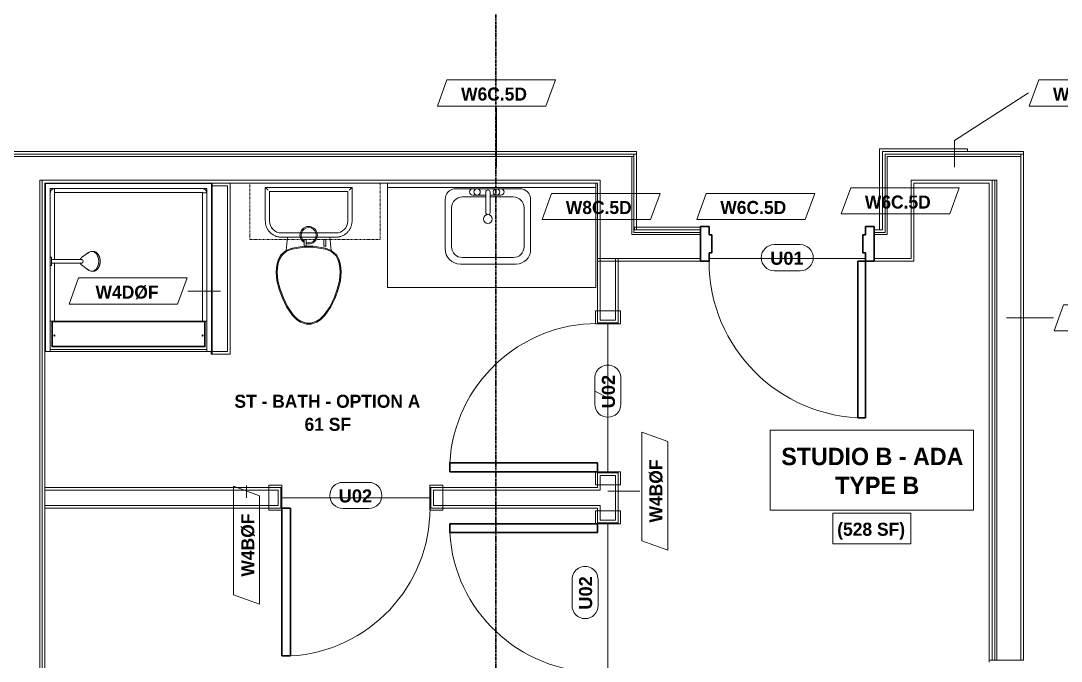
# Model space of a CAD drawing. Header units: inches. Extents: x -4058 to -1781, y 9814 to 12264.
# Drawn here: x -2936.6 to -2697.2, y 10263.5 to 10410.7 of the extents above; entities that cross this region are included whole.
import ezdxf

# ---------------------------------------------------------------- set-up
doc = ezdxf.new("R2010")
doc.units = ezdxf.units.IN
doc.header["$MEASUREMENT"] = 0
doc.linetypes.add('Dash', pattern=[0.25, 0.125, -0.125])
doc.linetypes.add('Grid Line 1_2_', pattern=[0.875, 0.5, -0.125, 0.125, -0.125])
for name, color, linetype, lineweight in [('0-1', 7, 'Continuous', 5), ('0-2', 7, 'Continuous', 9), ('A-AREA-IDEN', 2, 'Continuous', 9), ('A-DOOR-1', 7, 'Continuous', 9), ('A-DOOR-2', 10, 'Continuous', 30), ('A-DOOR-3', 31, 'Continuous', 9), ('A-DOOR-4', 31, 'Continuous', 30), ('A-DOOR-FRAM-2', 10, 'Continuous', 30), ('A-DOOR-IDEN', 31, 'Continuous', 9), ('A-FLOR-2', 192, 'Continuous', 9), ('A-WALL', 113, 'Continuous', 18), ('A-WALL-2', 250, 'Continuous', 18), ('A-WALL-3', 113, 'Continuous', 9), ('A-WALL-IDEN', 211, 'Continuous', 9), ('I-WALL-1', 7, 'Continuous', 9), ('P-SANR-FIXT', 6, 'Continuous', 9), ('Q-CASE', 31, 'Continuous', 9), ('Q-CASE-3', 31, 'Dash', 9), ('S-GRID-1', 1, 'Grid Line 1_2_', 30)]:
    doc.layers.add(name, color=color, linetype=linetype, lineweight=lineweight)
doc.styles.add('Arial_B', font='arialbd.ttf', dxfattribs={"height": 3})
doc.styles.add('Century Gothic_B', font='GOTHICB.TTF', dxfattribs={"height": 4})
doc.styles.add('Century Gothic_B_1', font='GOTHICB.TTF', dxfattribs={"height": 3})

# ---------------------------------------------------------------- blocks, each defined once
blk = doc.blocks.new('HOLLOW METAL - UNIT DOOR-2191977-UNIT PLANS - 1ST FLOOR')
at = {"layer": 'A-DOOR-1'}
blk.add_arc((18, -3.875), 36, 180, 270, dxfattribs=at)
at = {"layer": 'A-DOOR-2'}
for p, q in [((16.25, -3.875), (18, -3.875)), ((16.25, -39.875), (16.25, -3.875)), ((18, -3.875), (18, -39.875)), ((18, -39.875), (16.25, -39.875))]:
    blk.add_line(p, q, dxfattribs=at)
at = {"layer": 'A-DOOR-FRAM-2'}
for p, q in [((-20, 4.125), (-18, 4.125)), ((-20, -3.875), (-20, 4.125)), ((-18, 4.125), (-18, 2.1875)), ((18, 4.125), (20, 4.125)), ((18, 2.1875), (18, 4.125)), ((20, 4.125), (20, -3.875)), ((-18, 2.1875), (-17.375, 2.1875)), ((-17.375, 2.1875), (-17.375, -1.9375)), ((17.375, 2.1875), (18, 2.1875)), ((17.375, -1.9375), (17.375, 2.1875)), ((-18, -1.9375), (-18, -3.875)), ((-17.375, -1.9375), (-18, -1.9375)), ((18, -1.9375), (17.375, -1.9375)), ((18, -3.875), (18, -1.9375)), ((-18, -3.875), (-20, -3.875)), ((20, -3.875), (18, -3.875))]:
    blk.add_line(p, q, dxfattribs=at)
blk = doc.blocks.new('CTR - 1st Phase - Common Walls_rvt-1-UNIT PLANS - 1ST FLOOR')
at = {"layer": 'A-WALL-2'}
for p, q in [((-3067.15, 10380.04), (-2803.9, 10380.04)), ((-3067.15, 10379.54), (-2803.9, 10379.54)), ((-2803.9, 10380.04), (-2795.52, 10380.04)), ((-2803.9, 10379.54), (-2803.27, 10379.54)), ((-2803.27, 10379.54), (-2796.02, 10379.54)), ((-2796.02, 10379.54), (-2795.52, 10379.54)), ((-2796.02, 10379.54), (-2796.02, 10361.54)), ((-2795.52, 10380.04), (-2794.9, 10380.04)), ((-2795.52, 10380.04), (-2795.52, 10379.54)), ((-2795.52, 10380.04), (-2795.52, 10379.54)), ((-2795.52, 10379.54), (-2795.52, 10362.66)), ((-2737.74, 10380.04), (-2737.24, 10380.04)), ((-2737.74, 10362.04), (-2737.74, 10380.04)), ((-2737.24, 10380.04), (-2731.11, 10380.04)), ((-2737.24, 10379.54), (-2731.74, 10379.54)), ((-2737.24, 10361.54), (-2737.24, 10379.54)), ((-2731.74, 10379.54), (-2731.11, 10379.54)), ((-2731.11, 10380.04), (-2713.75, 10380.04)), ((-2731.11, 10379.54), (-2713.75, 10379.54)), ((-2713.75, 10380.04), (-2706.5, 10380.04)), ((-2713.75, 10379.54), (-2712, 10379.54)), ((-2712, 10379.54), (-2706.5, 10379.54)), ((-2706.5, 10380.04), (-2706.5, 10379.54)), ((-2706.5, 10380.04), (-2705.87, 10380.04)), ((-2706.5, 10380.04), (-2706.5, 10379.54)), ((-2706.5, 10379.54), (-2706.5, 10263.71)), ((-2932.21, 10374.04), (-2931.71, 10374.04)), ((-2932.21, 10373.41), (-2932.21, 10374.04)), ((-2932.21, 10374.04), (-2931.71, 10374.04)), ((-2931.71, 10373.41), (-2931.71, 10374.04)), ((-2931.71, 10374.04), (-2803.9, 10374.04)), ((-2803.9, 10374.04), (-2803.27, 10374.04)), ((-2803.27, 10374.04), (-2803.27, 10356.04)), ((-2731.74, 10374.04), (-2731.11, 10374.04)), ((-2731.74, 10356.04), (-2731.74, 10374.04)), ((-2731.11, 10374.04), (-2713.75, 10374.04)), ((-2713.75, 10374.04), (-2713.12, 10374.04)), ((-2713.12, 10374.04), (-2713.12, 10263.71)), ((-2713.12, 10374.04), (-2712.5, 10374.04)), ((-2712.5, 10374.04), (-2712.5, 10263.71)), ((-2712.5, 10374.04), (-2712, 10374.04)), ((-2712, 10374.04), (-2712, 10263.71)), ((-2932.21, 10017.09), (-2932.21, 10373.41)), ((-2931.71, 10017.09), (-2931.71, 10373.41)), ((-2794.9, 10362.66), (-2795.52, 10362.66)), ((-2795.52, 10362.04), (-2795.52, 10362.66)), ((-2795.52, 10362.66), (-2795.52, 10362.04)), ((-2794.9, 10362.04), (-2795.52, 10362.04)), ((-2780.24, 10362.04), (-2794.9, 10362.04)), ((-2738.36, 10362.04), (-2740.24, 10362.04)), ((-2737.74, 10362.04), (-2738.36, 10362.04)), ((-2795.52, 10361.54), (-2796.02, 10361.54)), ((-2794.9, 10361.54), (-2795.52, 10361.54)), ((-2780.24, 10361.54), (-2794.9, 10361.54)), ((-2738.36, 10361.54), (-2740.24, 10361.54)), ((-2737.74, 10361.54), (-2738.36, 10361.54)), ((-2737.24, 10361.54), (-2737.74, 10361.54)), ((-2796.02, 10356.04), (-2803.27, 10356.04)), ((-2794.9, 10356.04), (-2796.02, 10356.04)), ((-2780.24, 10356.04), (-2794.9, 10356.04)), ((-2738.36, 10356.04), (-2740.24, 10356.04)), ((-2737.24, 10356.04), (-2738.36, 10356.04)), ((-2731.74, 10356.04), (-2737.24, 10356.04))]:
    blk.add_line(p, q, dxfattribs=at)
at = {"layer": 'I-WALL-1'}
for p, q in [((-2738.99, 10381.29), (-2738.99, 10362.66)), ((-2738.36, 10381.29), (-2738.99, 10381.29)), ((-2718.77, 10381.29), (-2738.36, 10381.29)), ((-2718.77, 10380.66), (-2718.77, 10381.29)), ((-2803.9, 10380.66), (-3067.15, 10380.66)), ((-2794.9, 10380.66), (-2803.9, 10380.66)), ((-2794.9, 10380.04), (-2794.9, 10380.66)), ((-2794.9, 10362.66), (-2794.9, 10380.04)), ((-2738.36, 10380.66), (-2738.36, 10362.66)), ((-2737.74, 10380.66), (-2738.36, 10380.66)), ((-2738.36, 10380.66), (-2718.77, 10380.66)), ((-2738.36, 10362.66), (-2738.36, 10380.66)), ((-2731.11, 10380.66), (-2737.74, 10380.66)), ((-2713.75, 10380.66), (-2731.11, 10380.66)), ((-2705.87, 10380.66), (-2713.75, 10380.66)), ((-2705.87, 10380.04), (-2705.87, 10380.66)), ((-2705.87, 10263.71), (-2705.87, 10380.04)), ((-2892.59, 10373.41), (-2803.9, 10373.41)), ((-2803.9, 10373.41), (-2803.9, 10355.41)), ((-2731.11, 10373.41), (-2713.75, 10373.41)), ((-2731.11, 10355.41), (-2731.11, 10373.41)), ((-2713.75, 10373.41), (-2713.75, 10263.71)), ((-2780.24, 10363.29), (-2795.4, 10363.29)), ((-2795.4, 10363.29), (-2795.4, 10362.66)), ((-2795.4, 10362.66), (-2780.24, 10362.66)), ((-2780.24, 10362.66), (-2794.9, 10362.66)), ((-2738.36, 10362.66), (-2740.24, 10362.66)), ((-2738.99, 10362.66), (-2738.36, 10362.66)), ((-2803.9, 10355.41), (-2803.27, 10355.41)), ((-2803.27, 10355.41), (-2794.9, 10355.41)), ((-2794.9, 10355.41), (-2780.24, 10355.41)), ((-2740.24, 10355.41), (-2738.36, 10355.41)), ((-2738.36, 10355.41), (-2731.74, 10355.41)), ((-2731.74, 10355.41), (-2731.11, 10355.41)), ((-2931.09, 10017.09), (-2931.09, 10334.66)), ((-2713.75, 10263.71), (-2705.87, 10263.71))]:
    blk.add_line(p, q, dxfattribs=at)
at = {"layer": '0-2'}
blk.add_blockref('HOLLOW METAL - UNIT DOOR-2191977-UNIT PLANS - 1ST FLOOR', (-2760.24, 10359.29), dxfattribs=at)
blk = doc.blocks.new('CTR - 1st Phase - Structure_rvt-1-UNIT PLANS - 1ST FLOOR')
at = {"layer": 'S-GRID-1'}
blk.add_line((-2827.32, 9814.03), (-2827.32, 12247.5), dxfattribs=at)
blk = doc.blocks.new('SWING - SINGLE - FLUSH - SWING - FLUSH - 2-10 x 6-8 - PRIVACY-4346066-UNIT PLANS - 1ST FLOOR')
at = {"layer": 'A-DOOR-3'}
for p, q in [((-17, 2.87), (-20, 2.87)), ((-20, 2.87), (-20, -2.38)), ((-17, -2.38), (-17, 2.87)), ((20, 2.87), (17, 2.87)), ((17, 2.87), (17, -2.38)), ((20, -2.38), (20, 2.87)), ((-20, -2.38), (-17, -2.38)), ((-17, -2.38), (-20, -2.38)), ((-20, -2.38), (-20, -2.88)), ((-17, -2.88), (-17, -2.38)), ((17, -2.38), (20, -2.38)), ((20, -2.38), (17, -2.38)), ((17, -2.38), (17, -2.88)), ((20, -2.88), (20, -2.38)), ((-20, -2.88), (-17, -2.88)), ((17, -2.88), (20, -2.88))]:
    blk.add_line(p, q, dxfattribs=at)
blk.add_arc((17, 2.37), 34.07, 93.3657, 180, dxfattribs=at)
at = {"layer": 'A-DOOR-4'}
for p, q in [((15, 2.37), (15, 36.38)), ((17, 36.38), (15, 36.38)), ((17, 2.37), (17, 36.38)), ((17, 2.37), (15, 2.37))]:
    blk.add_line(p, q, dxfattribs=at)
blk = doc.blocks.new('SWING - SINGLE - FLUSH - SWING - FLUSH - 2-10 x 6-8 - PRIVACY-4346067-UNIT PLANS - 1ST FLOOR')
at = {"layer": 'A-DOOR-3'}
for p, q in [((-17, 2.87), (-20, 2.87)), ((-20, 2.87), (-20, -2.38)), ((-17, -2.38), (-17, 2.87)), ((20, 2.87), (17, 2.87)), ((17, 2.87), (17, -2.38)), ((20, -2.38), (20, 2.87)), ((-20, -2.38), (-17, -2.38)), ((-17, -2.38), (-20, -2.38)), ((-20, -2.38), (-20, -2.88)), ((-17, -2.88), (-17, -2.38)), ((17, -2.38), (20, -2.38)), ((20, -2.38), (17, -2.38)), ((17, -2.38), (17, -2.88)), ((20, -2.88), (20, -2.38)), ((-20, -2.88), (-17, -2.88)), ((17, -2.88), (20, -2.88))]:
    blk.add_line(p, q, dxfattribs=at)
blk.add_arc((17, 2.37), 34.07, 93.3657, 180, dxfattribs=at)
at = {"layer": 'A-DOOR-4'}
for p, q in [((15, 2.37), (15, 36.38)), ((17, 36.38), (15, 36.38)), ((17, 2.37), (17, 36.38)), ((17, 2.37), (15, 2.37))]:
    blk.add_line(p, q, dxfattribs=at)
blk = doc.blocks.new('M_Sink Vanity-Square - 500 x 440mm-1352614-UNIT PLANS - 1ST FLOOR')
at = {"layer": 'P-SANR-FIXT'}
for p, q in [((7.96, 7.09), (-6.72, 7.09)), ((0.12, 5.22), (-5.22, 5.22)), ((3.62, 7.09), (-2.88, 7.09)), ((-2.88, 5.59), (0.12, 5.59)), ((0.12, 6.33), (0.12, 1.59)), ((1.12, 6.33), (1.12, 1.59)), ((1.12, 5.59), (3.62, 5.59)), ((6.46, 5.22), (1.12, 5.22)), ((-9.22, 4.59), (-9.22, -6.73)), ((-7.72, 2.72), (-7.72, -6.23)), ((8.96, -6.23), (8.96, 2.72)), ((10.46, -6.91), (10.46, 4.59)), ((-5.22, -8.73), (6.46, -8.73)), ((-5.72, -10.23), (7.14, -10.23))]:
    blk.add_line(p, q, dxfattribs=at)
for centre, radius, start, end in [((-6.72, 4.59), 2.5, 90, 180), ((-5.22, 2.72), 2.5, 90, 180), ((-2.88, 6.34), 0.75, 90, 270), ((-1.88, 6.34), 0.75, 360, 180), ((-1.88, 6.34), 0.75, 180, 0), ((0.62, 6.33), 0.5, 360, 180), ((2.62, 6.34), 0.75, 360, 180), ((2.62, 6.34), 0.75, 180, 360), ((3.62, 6.34), 0.75, 270, 90), ((6.46, 2.72), 2.5, 0, 90), ((7.96, 4.59), 2.5, 360, 90), ((0.62, 0.13), 1, 360, 180), ((0.62, 0.13), 1, 180, 0), ((0.62, 1.59), 0.5, 180, 0), ((-5.72, -6.73), 3.5, 180, 270), ((-5.22, -6.23), 2.5, 180, 270), ((6.46, -6.23), 2.5, 270, 0), ((7.14, -6.91), 3.32, 270, 0)]:
    blk.add_arc(centre, radius, start, end, dxfattribs=at)
blk = doc.blocks.new('Toilet-Domestic-3D - Toilet-Domestic-3D-V38-UNIT PLANS - 1ST FLOOR')
at = {"layer": 'P-SANR-FIXT'}
for p, q in [((-0.5, 12), (-1.87, 11.5)), ((-0.46, 11.75), (-0.5, 12)), ((0.5, 12), (-0.5, 12)), ((0.46, 11.75), (0.5, 12)), ((1.87, 11.5), (0.5, 12)), ((-3.74, 10), (-5.13, 8)), ((-3.55, 9.84), (-4.91, 7.88)), ((-2.74, 11), (-3.74, 10)), ((-3.55, 9.84), (-3.74, 10)), ((-2.59, 10.8), (-3.55, 9.84)), ((-1.87, 11.5), (-2.74, 11)), ((-2.59, 10.8), (-2.74, 11)), ((-1.77, 11.27), (-2.59, 10.8)), ((-1.77, 11.27), (-1.87, 11.5)), ((-0.46, 11.75), (-1.77, 11.27)), ((0.46, 11.75), (-0.46, 11.75)), ((1.77, 11.27), (0.46, 11.75)), ((1.77, 11.27), (1.87, 11.5)), ((2.59, 10.8), (1.77, 11.27)), ((2.74, 11), (1.87, 11.5)), ((2.59, 10.8), (2.74, 11)), ((3.55, 9.84), (2.59, 10.8)), ((3.74, 10), (2.74, 11)), ((3.55, 9.84), (3.74, 10)), ((4.91, 7.88), (3.55, 9.84)), ((5.13, 8), (3.74, 10)), ((-5.13, 8), (-6.06, 6)), ((-4.91, 7.88), (-5.83, 5.9)), ((-4.91, 7.88), (-5.13, 8)), ((4.91, 7.88), (5.13, 8)), ((5.83, 5.9), (4.91, 7.88)), ((6.06, 6), (5.13, 8)), ((-6.06, 6), (-6.79, 4)), ((-5.83, 5.9), (-6.55, 3.92)), ((-5.83, 5.9), (-6.06, 6)), ((5.83, 5.9), (6.06, 6)), ((6.55, 3.92), (5.83, 5.9)), ((6.79, 4), (6.06, 6)), ((-6.79, 4), (-7.33, 1.99)), ((-6.55, 3.92), (-7.08, 1.95)), ((-6.55, 3.92), (-6.79, 4)), ((6.55, 3.92), (6.79, 4)), ((7.08, 1.95), (6.55, 3.92)), ((7.33, 1.99), (6.79, 4)), ((-7.33, 1.99), (-7.5, 0)), ((-7.08, 1.95), (-7.33, 1.99)), ((-7.08, 1.95), (-7.25, 0)), ((7.08, 1.95), (7.33, 1.99)), ((7.25, 0), (7.08, 1.95)), ((7.5, 0), (7.33, 1.99)), ((-7.25, 0), (-7.5, 0)), ((-7.5, 0), (-7.41, -1)), ((-7.16, -0.96), (-7.41, -1)), ((-7.41, -1), (-7.24, -2)), ((-7.25, 0), (-7.16, -0.96)), ((-6.99, -1.95), (-7.24, -2)), ((-7.24, -2), (-6.97, -3)), ((-7.16, -0.96), (-6.99, -1.95)), ((-6.99, -1.95), (-6.73, -2.9)), ((6.73, -2.9), (6.99, -1.95)), ((6.97, -3), (7.24, -2)), ((6.99, -1.95), (7.16, -0.96)), ((6.99, -1.95), (7.24, -2)), ((7.16, -0.96), (7.25, 0)), ((7.16, -0.96), (7.41, -1)), ((7.24, -2), (7.41, -1)), ((7.25, 0), (7.5, 0)), ((7.41, -1), (7.5, 0)), ((-6.73, -2.9), (-6.97, -3)), ((-6.97, -3), (-6.4, -4)), ((-6.73, -2.9), (-6.21, -3.84)), ((-6.4, -4), (-6.21, -3.84)), ((-6.4, -4), (-5.21, -5)), ((-6.21, -3.84), (-5.08, -4.78)), ((-5.08, -4.78), (-5.21, -5)), ((-5.08, -4.78), (-3.77, -5.26)), ((3.77, -5.26), (5.08, -4.78)), ((5.08, -4.78), (6.21, -3.84)), ((5.08, -4.78), (5.21, -5)), ((5.21, -5), (6.4, -4)), ((6.21, -3.84), (6.73, -2.9)), ((6.21, -3.84), (6.4, -4)), ((6.4, -4), (6.97, -3)), ((6.73, -2.9), (6.97, -3)), ((-5.21, -5), (-4.86, -8.02)), ((-5.21, -5), (-3.84, -5.5)), ((-3.77, -5.26), (-3.84, -5.5)), ((-3.84, -5.5), (-1, -6)), ((-3.77, -5.26), (-0.98, -5.75)), ((-0.98, -5.75), (-1, -6)), ((-1, -6), (0.56, -6)), ((-0.98, -5.75), (0.98, -5.75)), ((0.98, -5.75), (3.77, -5.26)), ((0.98, -5.75), (1, -5.98)), ((1.05, -5.99), (3.84, -5.5)), ((3.77, -5.26), (3.84, -5.5)), ((3.84, -5.5), (5.21, -5)), ((4.86, -8.02), (5.21, -5)), ((6.25, -8.02), (-6.25, -8.02)), ((6.25, -9), (-6.25, -9)), ((6.25, -9), (-6.25, -9)), ((-9.98, -11.75), (-9.98, -19.48)), ((-9, -11.75), (-9, -18.5)), ((-9, -11.75), (-9, -18.5)), ((9, -18.5), (9, -11.75)), ((9, -18.5), (9, -11.75)), ((9.98, -19.48), (9.98, -11.75)), ((-9, -18.5), (9, -18.5)), ((-9, -18.5), (9, -18.5)), ((-9.98, -19.48), (-9.86, -19.36)), ((-9.98, -19.48), (9.98, -19.48)), ((9.86, -19.36), (9.98, -19.48))]:
    blk.add_line(p, q, dxfattribs=at)
at = {"layer": 'P-SANR-FIXT', "flags": 128}
for points in [[(-6.25, -8.02), (-6.4, -8.03), (-6.55, -8.03), (-6.7, -8.05), (-6.84, -8.07), (-6.99, -8.1), (-7.14, -8.13), (-7.28, -8.17), (-7.42, -8.21), (-7.56, -8.26), (-7.7, -8.32), (-7.84, -8.38), (-7.97, -8.44), (-8.1, -8.52), (-8.23, -8.59), (-8.35, -8.67), (-8.48, -8.76), (-8.59, -8.85), (-8.71, -8.95), (-8.82, -9.05), (-8.92, -9.15), (-9.03, -9.26), (-9.12, -9.38), (-9.22, -9.49), (-9.3, -9.61), (-9.39, -9.74), (-9.46, -9.86), (-9.54, -9.99), (-9.6, -10.13), (-9.67, -10.26), (-9.72, -10.4), (-9.78, -10.54), (-9.82, -10.68), (-9.86, -10.83), (-9.89, -10.97), (-9.92, -11.12), (-9.95, -11.26), (-9.96, -11.41), (-9.97, -11.56), (-9.98, -11.71), (-9.98, -11.75)], [(9.98, -11.75), (9.97, -11.6), (9.97, -11.45), (9.95, -11.3), (9.93, -11.16), (9.9, -11.01), (9.87, -10.86), (9.83, -10.72), (9.79, -10.58), (9.74, -10.44), (9.68, -10.3), (9.62, -10.16), (9.56, -10.03), (9.48, -9.9), (9.41, -9.77), (9.33, -9.65), (9.24, -9.52), (9.15, -9.41), (9.05, -9.29), (8.95, -9.18), (8.85, -9.08), (8.74, -8.97), (8.62, -8.88), (8.51, -8.78), (8.39, -8.7), (8.26, -8.61), (8.14, -8.54), (8.01, -8.46), (7.87, -8.4), (7.74, -8.33), (7.6, -8.28), (7.46, -8.22), (7.32, -8.18), (7.17, -8.14), (7.03, -8.11), (6.88, -8.08), (6.74, -8.05), (6.59, -8.04), (6.44, -8.03), (6.29, -8.02), (6.25, -8.02)]]:
    blk.add_lwpolyline(points, dxfattribs=at)
at = {"layer": 'P-SANR-FIXT'}
for centre, radius, start, end in [((0, -8.48), 2, 73.137, 0), ((0, -8.48), 1.75, 70.983, 0), ((0, -8.48), 2, 0, 57.9286), ((0, -8.48), 1.75, 0, 51.2446), ((-6.25, -11.75), 2.75, 90, 180), ((-6.25, -11.75), 2.75, 90, 180), ((6.25, -11.75), 2.75, 0, 90), ((6.25, -11.75), 2.75, 360, 90)]:
    blk.add_arc(centre, radius, start, end, dxfattribs=at)
for points, knots in [([(-9.86, -19.36), (-9.86, -19.36), (-9.85, -19.35), (-9.82, -19.32), (-9.8, -19.3), (-9.78, -19.28), (-9.75, -19.25), (-9.71, -19.21), (-9.66, -19.16), (-9.6, -19.1), (-9.55, -19.05), (-9.47, -18.97), (-9.41, -18.91), (-9.37, -18.87)], [0, 0, 0, 0, 0.166667, 0.25, 0.291667, 0.333333, 0.416667, 0.5, 0.583333, 0.666667, 0.75, 0.833333, 1, 1, 1, 1]), ([(9.37, -18.87), (9.41, -18.91), (9.47, -18.97), (9.55, -19.05), (9.6, -19.1), (9.66, -19.16), (9.71, -19.21), (9.75, -19.25), (9.78, -19.28), (9.8, -19.3), (9.82, -19.32), (9.85, -19.35), (9.86, -19.36), (9.86, -19.36)], [-1, -1, -1, -1, -0.833333, -0.75, -0.666667, -0.583333, -0.5, -0.416667, -0.333333, -0.291667, -0.25, -0.166667, 0, 0, 0, 0])]:
    blk.add_open_spline(points, degree=3, knots=knots, dxfattribs=at)
for points in [[(-9.98, -19.48), (-9.98, -19.48), (-9.98, -19.48), (-9.98, -19.48)], [(9.98, -19.48), (9.98, -19.48), (9.98, -19.48), (9.98, -19.48)]]:
    blk.add_open_spline(points, degree=3, dxfattribs=at)
blk = doc.blocks.new('Bath Vanity - Bath Vanity 48_-2551079-UNIT PLANS - 1ST FLOOR')
at = {"layer": 'Q-CASE'}
for p, q in [((-23.26, -1), (-23.26, -24)), ((24.74, -24), (24.74, -1)), ((-23.26, -24), (24.74, -24))]:
    blk.add_line(p, q, dxfattribs=at)
blk = doc.blocks.new('BATHROOM MIRROR - BATHROOM MIRROR 48_-3124766-UNIT PLANS - 1ST FLOOR')
at = {"layer": 'Q-CASE'}
for p, q in [((24.74, 24), (-23.26, 24)), ((-23.26, 23), (-23.26, 24)), ((24.74, 24), (24.74, 23)), ((-23.26, 23), (24.74, 23))]:
    blk.add_line(p, q, dxfattribs=at)
blk = doc.blocks.new('300 Series Wall Hung Cabinet_326 - 30_-2909952-UNIT PLANS - 1ST FLOOR')
at = {"layer": 'Q-CASE'}
for p, q in [((-2.5, -13.19), (-2.01, -13.19)), ((-2.5, -13.19), (-2.5, -14.69)), ((-2.01, -14.69), (-2.01, -13.19)), ((2, -13.19), (2.49, -13.19)), ((2, -13.19), (2, -14.69)), ((2.49, -14.69), (2.49, -13.19)), ((-2.5, -14.69), (-2.01, -14.69)), ((2, -14.69), (2.49, -14.69))]:
    blk.add_line(p, q, dxfattribs=at)
at = {"layer": 'Q-CASE-3'}
for p, q in [((15, -0.19), (-15, -0.19)), ((-15, -0.19), (-15, -13.19)), ((15, -13.19), (15, -0.19)), ((-15, -13.19), (15, -13.19))]:
    blk.add_line(p, q, dxfattribs=at)
blk = doc.blocks.new('SWING - SINGLE - FLUSH - SWING - FLUSH - 2-10 x 6-8 - PRIVACY-4346070-UNIT PLANS - 1ST FLOOR')
at = {"layer": 'A-DOOR-3'}
for p, q in [((-20, 2.37), (-20, 2.87)), ((-20, 2.87), (-17, 2.87)), ((-17, 2.87), (-17, 2.37)), ((17, 2.37), (17, 2.87)), ((17, 2.87), (20, 2.87)), ((20, 2.87), (20, 2.37)), ((-20, 2.37), (-17, 2.37)), ((-20, -2.88), (-20, 2.37)), ((-17, 2.37), (-20, 2.37)), ((-17, 2.37), (-17, -2.88)), ((17, 2.37), (20, 2.37)), ((17, -2.88), (17, 2.37)), ((20, 2.37), (17, 2.37)), ((20, 2.37), (20, -2.88)), ((-17, -2.88), (-20, -2.88)), ((20, -2.88), (17, -2.88))]:
    blk.add_line(p, q, dxfattribs=at)
blk.add_arc((17, -2.38), 34.07, 180, 266.6343, dxfattribs=at)
at = {"layer": 'A-DOOR-4'}
for p, q in [((15, -2.38), (15, -36.38)), ((17, -2.38), (15, -2.38)), ((17, -2.38), (17, -36.38)), ((17, -36.38), (15, -36.38))]:
    blk.add_line(p, q, dxfattribs=at)
blk = doc.blocks.new('The Shower - The Shower-V72-UNIT PLANS - 1ST FLOOR')
at = {"layer": 'P-SANR-FIXT'}
for p, q in [((0, 39.25), (0.12, 39.25)), ((0, 0.5), (0, 39.25)), ((1.25, 39.25), (0.12, 39.25)), ((0.12, 0.62), (0.12, 39.25)), ((1.25, 39.25), (37.25, 39.25)), ((1.25, 38.75), (1.25, 39.25)), ((1.25, 1.75), (1.25, 39.25)), ((37.25, 38.75), (1.25, 38.75)), ((37.25, 39.25), (37.25, 38.75)), ((38.38, 39.25), (37.25, 39.25)), ((37.25, 39.25), (37.25, 19.48)), ((38.38, 39.25), (38.5, 39.25)), ((38.38, 39.25), (38.38, 0.62)), ((38.5, 39.25), (38.5, 0.5)), ((1.62, 38.13), (1.62, 32.27)), ((36.88, 38.13), (1.62, 38.13)), ((36.75, 38), (1.75, 38)), ((1.75, 38), (1.75, 32.38)), ((36.75, 32.38), (36.75, 38)), ((36.88, 32.27), (36.88, 38.13)), ((1.75, 32.38), (36.75, 32.38)), ((2.2, 2.75), (2.2, 32.27)), ((36.3, 32.27), (2.2, 32.27)), ((36.3, 18.89), (36.3, 32.27)), ((36.3, 2.75), (36.3, 18.11)), ((37.25, 17.52), (37.25, 1.75)), ((1.28, 2.51), (1.3, 2.43)), ((2.25, 2.7), (36.25, 2.7)), ((37.2, 2.43), (37.22, 2.51)), ((38.5, 0.5), (0, 0.5)), ((38.38, 0.62), (0.12, 0.62)), ((37.25, 1.75), (1.25, 1.75)), ((1.4, 2.23), (1.42, 2.2)), ((1.51, 2.08), (1.58, 2.01)), ((1.7, 1.92), (1.73, 1.9)), ((1.93, 1.8), (2.01, 1.78)), ((2.25, 1.77), (36.25, 1.77)), ((36.25, 1.75), (36.25, 1.77)), ((36.49, 1.78), (36.57, 1.8)), ((36.77, 1.9), (36.8, 1.92)), ((36.92, 2.01), (36.99, 2.08)), ((37.08, 2.2), (37.1, 2.23))]:
    blk.add_line(p, q, dxfattribs=at)
for centre, radius, start, end in [((2.2, 35.56), 0.125, 0, 180), ((2.2, 35.56), 0.125, 180, 0), ((36.3, 35.56), 0.125, 0, 180), ((36.3, 35.56), 0.125, 180, 0), ((2.25, 2.75), 1, 180, 270), ((36.25, 2.75), 1, 270, 0)]:
    blk.add_arc(centre, radius, start, end, dxfattribs=at)
for centre, major_axis, start_param, end_param in [((2.2, 32.28), (-0.95, 0), 0, 1.570796), ((36.3, 32.28), (0.95, 0), 4.712389, 6.283185)]:
    blk.add_ellipse(centre, major_axis=major_axis, ratio=0.019505, start_param=start_param, end_param=end_param, dxfattribs=at)
for points, knots in [([(1.25, 2.77), (1.25, 2.77), (1.27, 2.76), (1.4, 2.76), (1.64, 2.75), (1.95, 2.75), (2.12, 2.75), (2.2, 2.75)], [-1, -1, -1, -1, -0.833333, -0.666667, -0.333333, -0.166667, 0, 0, 0, 0]), ([(1.25, 2.77), (1.25, 2.7), (1.26, 2.57), (1.34, 2.32), (1.53, 2.04), (1.8, 1.86), (2.06, 1.78), (2.19, 1.77), (2.25, 1.77)], [-1, -1, -1, -1, -0.874768, -0.749536, -0.499072, -0.248608, -0.123376, 0.001856, 0.001856, 0.001856, 0.001856]), ([(2.2, 2.75), (2.2, 2.74), (2.2, 2.74), (2.2, 2.73), (2.21, 2.72), (2.21, 2.72), (2.22, 2.71), (2.23, 2.71), (2.24, 2.7), (2.24, 2.7), (2.25, 2.7), (2.25, 2.7)], [-1, -1, -1, -1, -0.833333, -0.75, -0.666667, -0.583333, -0.416667, -0.291667, -0.208333, -0.083333, 0, 0, 0, 0]), ([(36.25, 1.77), (36.32, 1.77), (36.45, 1.78), (36.7, 1.86), (36.98, 2.04), (37.16, 2.32), (37.24, 2.57), (37.25, 2.7), (37.25, 2.77)], [-1, -1, -1, -1, -0.874768, -0.749536, -0.499072, -0.248608, -0.123376, 0.001856, 0.001856, 0.001856, 0.001856]), ([(36.25, 2.7), (36.26, 2.7), (36.26, 2.7), (36.27, 2.7), (36.28, 2.71), (36.28, 2.71), (36.29, 2.72), (36.29, 2.73), (36.3, 2.74), (36.3, 2.74), (36.3, 2.75), (36.3, 2.75)], [-1, -1, -1, -1, -0.833333, -0.75, -0.666667, -0.583333, -0.416667, -0.291667, -0.208333, -0.083333, 0, 0, 0, 0]), ([(36.25, 1.8), (36.25, 1.82), (36.25, 1.91), (36.25, 2.14), (36.25, 2.45), (36.25, 2.62), (36.25, 2.7)], [-0.8333333, -0.8333333, -0.8333333, -0.8333333, -0.6666667, -0.3333333, -0.1666667, 0, 0, 0, 0]), ([(37.19, 2.42), (37.18, 2.38), (37.16, 2.33), (37.13, 2.27), (37.12, 2.25)], [0.2167295, 0.2167295, 0.2167295, 0.2167295, 0.2857143, 0.332096, 0.332096, 0.332096, 0.332096]), ([(1.59, 2), (1.55, 2.04), (1.47, 2.12), (1.41, 2.21), (1.38, 2.25)], [0.4597287, 0.4597287, 0.4597287, 0.4597287, 0.5714286, 0.666048, 0.666048, 0.666048, 0.666048]), ([(2.25, 1.75), (2.17, 1.75), (2.03, 1.77), (1.86, 1.82), (1.77, 1.87), (1.75, 1.88)], [0, 0, 0, 0, 0.1428571, 0.2857143, 0.332096, 0.332096, 0.332096, 0.332096]), ([(36.75, 1.88), (36.7, 1.85), (36.59, 1.8), (36.42, 1.76), (36.31, 1.75), (36.25, 1.75)], [0.6665409, 0.6665409, 0.6665409, 0.6665409, 0.7857143, 0.8928571, 1, 1, 1, 1]), ([(37.01, 2.11), (36.97, 2.05), (36.89, 1.97), (36.79, 1.91), (36.75, 1.88)], [0.4462442, 0.4462442, 0.4462442, 0.4462442, 0.5714286, 0.666048, 0.666048, 0.666048, 0.666048])]:
    blk.add_open_spline(points, degree=3, knots=knots, dxfattribs=at)
for points in [[(1.25, 2.71), (1.25, 2.72), (1.25, 2.74), (1.25, 2.75)], [(37.25, 2.75), (37.25, 2.72), (37.25, 2.7), (37.25, 2.67)], [(1.38, 2.25), (1.37, 2.27), (1.36, 2.3), (1.35, 2.32)], [(1.75, 1.88), (1.71, 1.91), (1.67, 1.94), (1.63, 1.97)], [(37.12, 2.25), (37.09, 2.21), (37.07, 2.18), (37.05, 2.15)]]:
    blk.add_open_spline(points, degree=3, dxfattribs=at)
blk = doc.blocks.new('Shower Head - Shower Head-3265626-UNIT PLANS - 1ST FLOOR')
at = {"layer": 'P-SANR-FIXT'}
for p, q in [((-0.98, 0), (-0.98, -0.26)), ((-0.98, 0), (0.98, 0)), ((0.98, -0.26), (-0.98, -0.26)), ((-0.39, -0.26), (-0.39, -1)), ((0.39, -1), (0.39, -0.26)), ((0.98, -0.26), (0.98, 0)), ((-0.39, -6.01), (-0.39, -7.27)), ((0.39, -7.27), (0.39, -6.01)), ((-2.28, -9.54), (-2.28, -9.81)), ((-0.84, -7.19), (-2.02, -8.78)), ((2.02, -8.78), (0.84, -7.19)), ((2.28, -9.81), (2.28, -9.54))]:
    blk.add_line(p, q, dxfattribs=at)
at = {"layer": 'P-SANR-FIXT', "flags": 128}
for points in [[(-0.39, -1), (-0.39, -1.29), (-0.39, -1.57), (-0.39, -1.85), (-0.39, -2.13), (-0.39, -2.41), (-0.39, -2.69), (-0.39, -2.96), (-0.39, -3.23), (-0.39, -3.5), (-0.39, -3.76), (-0.39, -4.02), (-0.39, -4.27), (-0.39, -4.52), (-0.39, -4.77), (-0.39, -5), (-0.39, -5.23), (-0.39, -5.46), (-0.39, -5.67), (-0.39, -5.88), (-0.39, -6.01)], [(0.39, -6.01), (0.39, -5.81), (0.39, -5.6), (0.39, -5.38), (0.39, -5.15), (0.39, -4.92), (0.39, -4.68), (0.39, -4.43), (0.39, -4.18), (0.39, -3.93), (0.39, -3.67), (0.39, -3.4), (0.39, -3.13), (0.39, -2.86), (0.39, -2.59), (0.39, -2.31), (0.39, -2.03), (0.39, -1.75), (0.39, -1.46), (0.39, -1.18), (0.39, -1)], [(-0.39, -6.87), (-0.43, -6.88), (-0.46, -6.9), (-0.49, -6.91), (-0.52, -6.93), (-0.55, -6.94), (-0.58, -6.96), (-0.61, -6.98), (-0.64, -7), (-0.67, -7.03), (-0.7, -7.05), (-0.73, -7.07), (-0.76, -7.1), (-0.78, -7.13), (-0.81, -7.16), (-0.83, -7.19), (-0.84, -7.19)], [(0.84, -7.19), (0.81, -7.16), (0.79, -7.13), (0.76, -7.1), (0.73, -7.08), (0.7, -7.05), (0.68, -7.03), (0.65, -7.01), (0.62, -6.98), (0.59, -6.97), (0.56, -6.95), (0.53, -6.93), (0.49, -6.91), (0.46, -6.9), (0.43, -6.89), (0.4, -6.87)], [(-2.28, -9.81), (-2.28, -9.88), (-2.28, -9.95), (-2.27, -10.02), (-2.25, -10.09), (-2.24, -10.16), (-2.21, -10.23), (-2.19, -10.3), (-2.16, -10.36), (-2.13, -10.43), (-2.09, -10.49), (-2.05, -10.55), (-2.01, -10.61), (-1.97, -10.67), (-1.92, -10.73), (-1.86, -10.79), (-1.81, -10.84), (-1.75, -10.89), (-1.69, -10.94), (-1.63, -10.99), (-1.57, -11.04), (-1.5, -11.08), (-1.43, -11.12), (-1.36, -11.16), (-1.28, -11.2), (-1.21, -11.24), (-1.13, -11.27), (-1.05, -11.3), (-0.97, -11.33), (-0.89, -11.36), (-0.81, -11.38), (-0.72, -11.4), (-0.64, -11.42), (-0.55, -11.44), (-0.47, -11.45), (-0.38, -11.46), (-0.29, -11.47), (-0.2, -11.48), (-0.11, -11.49), (-0.02, -11.49), (0, -11.49)], [(0, -11.49), (0.09, -11.49), (0.18, -11.48), (0.27, -11.48), (0.35, -11.47), (0.44, -11.46), (0.53, -11.44), (0.62, -11.43), (0.7, -11.41), (0.79, -11.39), (0.87, -11.36), (0.95, -11.34), (1.03, -11.31), (1.11, -11.28), (1.19, -11.25), (1.26, -11.21), (1.34, -11.17), (1.41, -11.13), (1.48, -11.09), (1.55, -11.05), (1.61, -11), (1.68, -10.95), (1.74, -10.9), (1.8, -10.85), (1.85, -10.8), (1.9, -10.74), (1.95, -10.69), (2, -10.63), (2.04, -10.57), (2.08, -10.51), (2.12, -10.44), (2.15, -10.38), (2.18, -10.31), (2.21, -10.25), (2.23, -10.18), (2.25, -10.11), (2.26, -10.04), (2.27, -9.97), (2.28, -9.9), (2.28, -9.83), (2.28, -9.81)]]:
    blk.add_lwpolyline(points, dxfattribs=at)
at = {"layer": 'P-SANR-FIXT'}
for centre, major_axis, start_param, end_param in [((0, -9.54), (2.28, 0), 2.468394, 4.712389), ((0, -7.27), (0.394, 0), 3.141593, 4.712389), ((0, -7.27), (-0.394, 0), 1.570796, 3.141593), ((0, -9.54), (-2.28, 0), 1.570796, 3.814791)]:
    blk.add_ellipse(centre, major_axis=major_axis, ratio=0.707107, start_param=start_param, end_param=end_param, dxfattribs=at)
blk = doc.blocks.new('Wall Tag - Arch Wall-3956453-UNIT PLANS - 1ST FLOOR')
at = {"layer": 'A-WALL-IDEN'}
for p, q in [((-0.3561, 0.0937), (-0.4244, -0.0937)), ((0.4244, 0.0937), (-0.3561, 0.0937)), ((0.3561, -0.0937), (0.4244, 0.0937)), ((-0.4244, -0.0937), (0.3561, -0.0937))]:
    blk.add_line(p, q, dxfattribs=at)
blk = doc.blocks.new('Door Tag - Type Mark-2601225-UNIT PLANS - 1ST FLOOR')
at = {"layer": 'A-DOOR-IDEN'}
for p, q in [((0.09375, 0.09375), (-0.09375, 0.09375)), ((-0.09375, -0.09375), (0.09375, -0.09375))]:
    blk.add_line(p, q, dxfattribs=at)
for centre, start, end in [((-0.09375, 0), 90, 270), ((0.09375, 0), 270, 90)]:
    blk.add_arc(centre, 0.09375, start, end, dxfattribs=at)

msp = doc.modelspace()

# ---------------------------------------------------------------- linework, layer by layer
at = {"layer": 'A-AREA-IDEN', "flags": 128}
for points in [[(-2764.17, 10316.6), (-2717.39, 10316.6), (-2717.39, 10298.15), (-2764.17, 10298.15)], [(-2749.74, 10297.47), (-2731.81, 10297.47), (-2731.81, 10290.47), (-2749.74, 10290.47)]]:
    msp.add_lwpolyline(points, close=True, dxfattribs=at)
at = {"layer": 'A-DOOR-IDEN'}
msp.add_line((-2801.52, 10324.04), (-2804.52, 10325.55), dxfattribs=at)
at = {"layer": 'A-FLOR-2'}
for p, q in [((-2852.27, 10373.41), (-2888.46, 10373.41)), ((-2803.9, 10373.41), (-2804.27, 10373.41)), ((-2742.24, 10356.04), (-2778.24, 10356.04)), ((-2801.52, 10307.04), (-2801.52, 10341.04)), ((-2801.52, 10341.04), (-2801.52, 10307.04)), ((-2842.52, 10301.04), (-2876.52, 10301.04)), ((-2801.52, 10261.04), (-2801.52, 10295.04)), ((-2801.52, 10295.04), (-2801.52, 10261.04)), ((-2713.75, 10263.21), (-2713.75, 10263.71))]:
    msp.add_line(p, q, dxfattribs=at)
at = {"layer": 'A-WALL'}
for p, q in [((-2889.09, 10372.79), (-2892.59, 10372.79)), ((-2889.09, 10334.66), (-2889.09, 10372.79)), ((-2803.27, 10356.03), (-2803.27, 10341.91)), ((-2799.77, 10341.91), (-2799.77, 10356.03)), ((-2803.27, 10341.91), (-2799.77, 10341.91)), ((-2892.59, 10334.04), (-2892.59, 10334.66)), ((-2892.59, 10334.66), (-2889.09, 10334.66)), ((-2803.27, 10306.16), (-2803.27, 10302.79)), ((-2799.77, 10306.16), (-2803.27, 10306.16)), ((-2799.77, 10295.91), (-2799.77, 10306.16)), ((-2877.4, 10302.79), (-2931.09, 10302.79)), ((-2877.4, 10299.29), (-2877.4, 10302.79)), ((-2803.27, 10302.79), (-2841.65, 10302.79)), ((-2841.65, 10302.79), (-2841.65, 10299.29)), ((-2931.09, 10299.29), (-2877.4, 10299.29)), ((-2841.65, 10299.29), (-2803.27, 10299.29)), ((-2803.27, 10299.29), (-2803.27, 10295.91)), ((-2803.27, 10295.91), (-2799.77, 10295.91))]:
    msp.add_line(p, q, dxfattribs=at)
at = {"layer": 'A-WALL-3'}
for p, q in [((-2888.46, 10373.41), (-2892.59, 10373.41)), ((-2888.46, 10334.04), (-2888.46, 10373.41)), ((-2803.9, 10356.03), (-2803.9, 10341.29)), ((-2799.15, 10356.03), (-2803.9, 10356.03)), ((-2799.15, 10341.29), (-2799.15, 10356.03)), ((-2803.9, 10341.29), (-2799.15, 10341.29)), ((-2892.84, 10334.66), (-2892.84, 10334.04)), ((-2892.84, 10334.04), (-2888.46, 10334.04)), ((-2803.9, 10306.79), (-2803.9, 10303.41)), ((-2799.15, 10306.79), (-2803.9, 10306.79)), ((-2799.15, 10295.29), (-2799.15, 10306.79)), ((-2876.77, 10303.41), (-2931.09, 10303.41)), ((-2931.09, 10303.41), (-2931.09, 10298.66)), ((-2876.77, 10298.66), (-2876.77, 10303.41)), ((-2803.9, 10303.41), (-2842.27, 10303.41)), ((-2842.27, 10303.41), (-2842.27, 10298.66)), ((-2931.09, 10298.66), (-2876.77, 10298.66)), ((-2842.27, 10298.66), (-2803.9, 10298.66)), ((-2803.9, 10298.66), (-2803.9, 10295.29)), ((-2803.9, 10295.29), (-2799.15, 10295.29))]:
    msp.add_line(p, q, dxfattribs=at)
at = {"layer": 'A-WALL-IDEN'}
for p, q in [((-2721.79, 10383.17), (-2704.7, 10394.12)), ((-2827.16, 10377.04), (-2827.16, 10390.7)), ((-2721.79, 10377.04), (-2721.79, 10383.17)), ((-2890.65, 10348.58), (-2898.21, 10348.58)), ((-2709.81, 10342.4), (-2698.97, 10342.4)), ((-2884.66, 10301.04), (-2884.66, 10303.85)), ((-2801.52, 10302.56), (-2794.14, 10302.56))]:
    msp.add_line(p, q, dxfattribs=at)

# ---------------------------------------------------------------- block references
at = {"layer": '0-1'}
for name in ['CTR - 1st Phase - Structure_rvt-1-UNIT PLANS - 1ST FLOOR', 'CTR - 1st Phase - Common Walls_rvt-1-UNIT PLANS - 1ST FLOOR']:
    msp.add_blockref(name, (0, 0), dxfattribs=at)
at = {"layer": 'A-DOOR-3'}
for name, p, rotation in [('SWING - SINGLE - FLUSH - SWING - FLUSH - 2-10 x 6-8 - PRIVACY-4346070-UNIT PLANS - 1ST FLOOR', (-2801.52, 10324.04), 269.9999999999666), ('SWING - SINGLE - FLUSH - SWING - FLUSH - 2-10 x 6-8 - PRIVACY-4346067-UNIT PLANS - 1ST FLOOR', (-2859.52, 10301.04), 180), ('SWING - SINGLE - FLUSH - SWING - FLUSH - 2-10 x 6-8 - PRIVACY-4346066-UNIT PLANS - 1ST FLOOR', (-2801.52, 10278.04), 89.99999999996666)]:
    msp.add_blockref(name, p, dxfattribs=dict(at, rotation=rotation))
at = {"layer": 'A-DOOR-IDEN', "xscale": 31.99999999999999, "yscale": 31.99999999999999, "zscale": 31.99999999999999}
for p in [(-2760.24, 10356.24), (-2859.52, 10301.58)]:
    msp.add_blockref('Door Tag - Type Mark-2601225-UNIT PLANS - 1ST FLOOR', p, dxfattribs=at)
at = {"layer": 'A-DOOR-IDEN', "xscale": 31.99999999999999, "yscale": 31.99999999999999, "zscale": 31.99999999999999, "rotation": 89.99999999999955}
for p in [(-2801.52, 10325.55), (-2806.77, 10279.25)]:
    msp.add_blockref('Door Tag - Type Mark-2601225-UNIT PLANS - 1ST FLOOR', p, dxfattribs=at)
at = {"layer": 'A-WALL-IDEN', "xscale": 31.99999999999999, "yscale": 31.99999999999999, "zscale": 31.99999999999999}
for p in [(-2827.16, 10394.12), (-2690.96, 10394.12), (-2734.25, 10369.29), (-2803.07, 10368.04), (-2767.5, 10368.04), (-2911.94, 10348.58), (-2685.24, 10342.4)]:
    msp.add_blockref('Wall Tag - Arch Wall-3956453-UNIT PLANS - 1ST FLOOR', p, dxfattribs=at)
at = {"layer": 'A-WALL-IDEN', "xscale": 31.99999999999999, "yscale": 31.99999999999999, "zscale": 31.99999999999999, "rotation": 89.99999999999955}
for p in [(-2790.72, 10302.56), (-2884.66, 10290.12)]:
    msp.add_blockref('Wall Tag - Arch Wall-3956453-UNIT PLANS - 1ST FLOOR', p, dxfattribs=at)
at = {"layer": 'P-SANR-FIXT'}
for name, p, rotation in [('The Shower - The Shower-V72-UNIT PLANS - 1ST FLOOR', (-2892.59, 10373.91), 180), ('Toilet-Domestic-3D - Toilet-Domestic-3D-V38-UNIT PLANS - 1ST FLOOR', (-2870.37, 10352.93), 180), ('Shower Head - Shower Head-3265626-UNIT PLANS - 1ST FLOOR', (-2929.84, 10355.41), 90.0000000000808)]:
    msp.add_blockref(name, p, dxfattribs=dict(at, rotation=rotation))
msp.add_blockref('M_Sink Vanity-Square - 500 x 440mm-1352614-UNIT PLANS - 1ST FLOOR', (-2829.75, 10365.01), dxfattribs=at)
at = {"layer": 'Q-CASE'}
for name, p in [('300 Series Wall Hung Cabinet_326 - 30_-2909952-UNIT PLANS - 1ST FLOOR', (-2868.92, 10373.6)), ('BATHROOM MIRROR - BATHROOM MIRROR 48_-3124766-UNIT PLANS - 1ST FLOOR', (-2829.01, 10349.41)), ('Bath Vanity - Bath Vanity 48_-2551079-UNIT PLANS - 1ST FLOOR', (-2829.01, 10373.41))]:
    msp.add_blockref(name, p, dxfattribs=at)

# ---------------------------------------------------------------- texts
at = {"layer": 'A-AREA-IDEN', "attachment_point": 1}
for s, insert, char_height, width, style in [('ST - BATH - OPTION A', (-2887.46, 10324.73), 3, 51.51, 'Century Gothic_B_1'), ('61 SF', (-2871.33, 10319.43), 3, 12.423, 'Century Gothic_B_1'), ('STUDIO B - ADA', (-2761.61, 10312.54), 4, 50.399, 'Century Gothic_B'), ('TYPE B', (-2749.2, 10305.87), 4, 20.301, 'Century Gothic_B'), ('(528 SF)', (-2748.74, 10295.3), 3, 19.19, 'Century Gothic_B_1')]:
    msp.add_mtext(s, dxfattribs=dict(at, insert=insert, char_height=char_height, width=width, style=style))
at = {"layer": 'A-DOOR-IDEN', "char_height": 3, "width": 9.393, "attachment_point": 1, "style": 'Arial_B'}
for s, insert in [('U01', (-2764.17, 10357.62)), ('U02', (-2863.46, 10302.96))]:
    msp.add_mtext(s, dxfattribs=dict(at, insert=insert))
at = {"layer": 'A-DOOR-IDEN', "char_height": 3, "width": 9.393, "attachment_point": 1, "rotation": 90, "style": 'Arial_B'}
for insert in [(-2802.9, 10321.61), (-2808.15, 10275.31)]:
    msp.add_mtext('U02', dxfattribs=dict(at, insert=insert))
at = {"layer": 'A-WALL-IDEN', "char_height": 3, "attachment_point": 1, "style": 'Century Gothic_B_1'}
for s, insert, width in [('W6C.5D', (-2835.3, 10395.37), 19.594), ('W6C.5D', (-2699.1, 10395.37), 19.594), ('W8C.5D', (-2811.2, 10369.29), 19.594), ('W6C.5D', (-2775.64, 10369.29), 19.594), ('W6C.5D', (-2742.38, 10370.54), 19.594), ('W4DØF', (-2919.41, 10349.83), 17.978)]:
    msp.add_mtext(s, dxfattribs=dict(at, insert=insert, width=width))
at = {"layer": 'A-WALL-IDEN', "char_height": 3, "width": 17.372, "attachment_point": 1, "rotation": 90, "style": 'Century Gothic_B_1'}
for insert in [(-2791.97, 10295.35), (-2885.9, 10282.91)]:
    msp.add_mtext('W4BØF', dxfattribs=dict(at, insert=insert))

doc.saveas('drawing.dxf')
